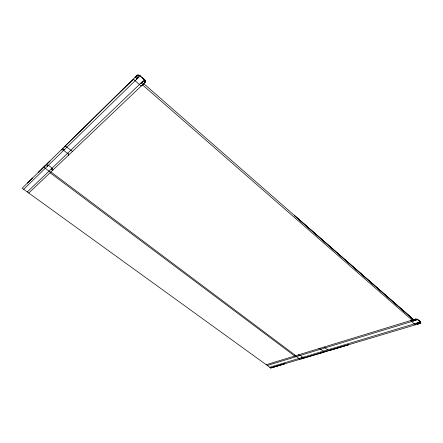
<?xml version="1.0" encoding="UTF-8"?>
<svg xmlns="http://www.w3.org/2000/svg" width="443" height="443" viewBox="0 0 443 443"><rect width="100%" height="100%" fill="white"/><g stroke="black" fill="none" stroke-linecap="round" stroke-linejoin="round"><path stroke-width="0.66" d="M323.39 352.279L323.827 351.814L323.717 351.044M142.596 84.724L143.255 83.146L143.283 84.07M145.354 81.877L145.221 80.56L144.484 79.635L140.143 75.825L139.102 75.183L137.657 75.127M414.471 320.699L414.559 320.189L415.013 320.533M413.336 321.042L413.457 320.522L413.906 320.87M302.907 358.387L303.173 357.617L300.337 355.408L298.3 354.921M300.847 359.007L301.528 358.802M52.806 170.162L52.972 169.819C51.886 167.349 48.918 165.278 46.266 164.768L45.014 165.798M135.951 76.556L134.971 77.758L136.378 77.132L135.359 77.143M68.388 155.338L68.488 154.43L67.834 153.079M144.379 83.035L144.606 81.855L144.235 81.091L143.587 81.711L142.602 81.446M43.785 167.194L44.289 166.513M62.884 148.267L62.341 148.998L63.227 148.128L62.939 148.206M65.237 145.957L64.279 147.098L65.414 145.98M43.619 167.172L38.176 172.704L45.23 165.782L44.344 166.457M139.39 75.321L137.767 75.061L137.059 75.471L22.15 188.236L270.745 367.983L420.036 323.445C422.722 322.222 417.616 318.949 415.816 319.071M420.529 323.202L420.789 322.399M23.662 189.327L140.143 75.825M114.372 97.737L133.426 79.275M96.801 114.981L114.294 97.814M80.51 130.967L96.724 115.053M65.365 145.83L80.438 131.034M27.278 191.941L144.484 79.635M28.773 193.026L145.005 82.437L145.415 81.772L145.06 80.305M27.361 183.125L32.61 177.97M301.677 358.758L323.706 352.107L318.152 353.841M417.932 324.071L418.668 323.85M302.381 358.548L301.749 358.736M324.331 351.997L327.128 351.083L325.655 351.604M413.801 319.591L412.516 320.079L413.995 319.918L413.064 319.818M136.793 75.731L139.301 75.41A2.392 1.739 36.1 0 0 137.059 75.471M419.266 323.672L419.781 322.698L418.186 322.698M136.438 76.08L137.718 75.814L138.57 76.124L137.928 76.75L138.271 77.652M61.278 149.845L63.947 150.072L63.626 149.341L64.257 149.773M143.886 83.5L141.915 85.377M412.228 320.073L411.392 320.328M357.484 270.568L413.612 319.647L143.731 83.644M302.442 358.531L303.2 358.226M270.745 367.983L277.8 365.879M277.872 365.863L284.943 363.675L270.673 367.934M266.237 364.722L415.163 319.176L417.312 319.348M267.262 365.469L417.832 319.674L418.275 320.067M328.778 350.668L348.403 344.732L328.623 350.635M269.726 367.247L420.49 322.011M414.836 319.276L417.206 319.381A1.899 1.047 7.8 0 0 415.163 319.176M414.399 319.409L416.309 319.658L415.523 319.896L415.528 320.378M318.722 348.674L320.372 348.896L323.706 351.471M140.802 83.168L141.898 83.323L141.273 82.719M141.732 82.276L142.801 82.464L142.181 81.85M51.128 169.088L51.986 169.254L51.466 168.766M415.988 323.362L416.929 323.556L416.564 323.185M417.129 323.019L418.031 323.224L417.671 322.853M301.716 357.645L302.48 357.822L302.165 357.512M51.753 168.49L52.512 168.755M302.547 357.396L303.173 357.617M299.651 355.618L299.191 355.347L299.202 355.757M47.683 165.92L47.052 165.532L47.351 166.247M63.044 149.906L68.122 153.832M419.604 321.23L418.718 320.455M143.045 78.367L141.594 77.099M50.923 171.956L295.808 355.679M43.674 167.111L50.574 172.288M295.348 355.818L299.955 359.273M50.087 172.748L294.706 356.017M137.851 78.062L137.142 77.514L137.408 78.494M65.304 145.891L72.464 151.462M324.016 347.052L328.7 350.695M136.948 78.943L136.25 78.389L136.483 79.397M140.126 75.842L140.868 76.462M357.401 270.49L294.595 215.713L413.502 319.68M133.299 79.164L141.206 86.053M410.528 320.594L415.396 324.83M142.469 84.851L412.068 320.123M144.401 79.718L142.236 77.813L144.468 79.657L143.765 79.004M420.385 322.039L419.061 320.876L420.468 322.017L420.047 321.624M47.567 165.029L47.971 165.643M299.883 355.136L300.033 355.502M145.049 81.429L144.739 82.691L145.276 81.949L144.972 80.388L144.706 80.643L145.049 81.429M418.214 323.606L417.228 324.193L418.214 323.606M420.407 322.953L419.709 323.54L420.435 323.229L420.678 322.432L420.407 322.953M49.622 161.28L46.266 164.768L50.009 161.091L49.622 161.28"/></g></svg>
